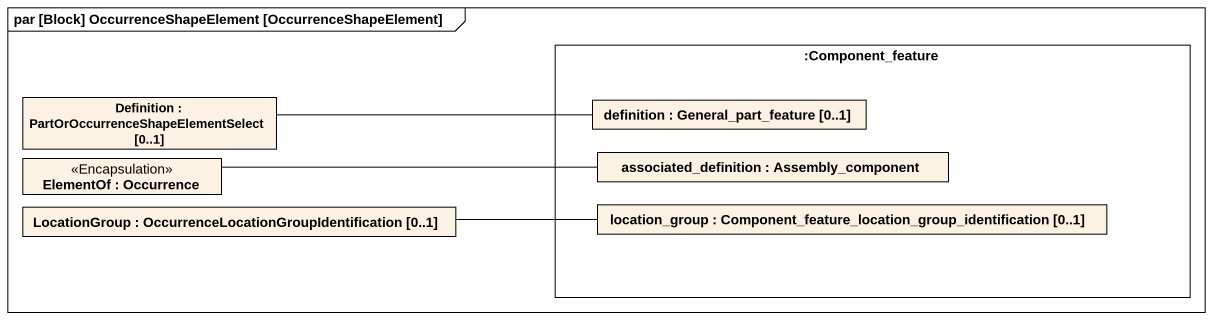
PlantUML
@startuml
mainframe par [Block] OccurrenceShapeElement [OccurrenceShapeElement]
rectangle ":Component_feature" as Component_feature {
  rectangle "definition : General_part_feature [0..1]" as definition
  rectangle "associated_definition : Assembly_component" as associated_definition
  rectangle "location_group : Component_feature_location_group_identification [0..1]" as location_group
}
rectangle "Definition : PartOrOccurrenceShapeElementSelect [0..1]" as Definition
rectangle "ElementOf : Occurrence" as ElementOf <<Encapsulation>>
rectangle "LocationGroup : OccurrenceLocationGroupIdentification [0..1]" as LocationGroup
Definition -right- definition
ElementOf -right- associated_definition
LocationGroup -right- location_group
@enduml
